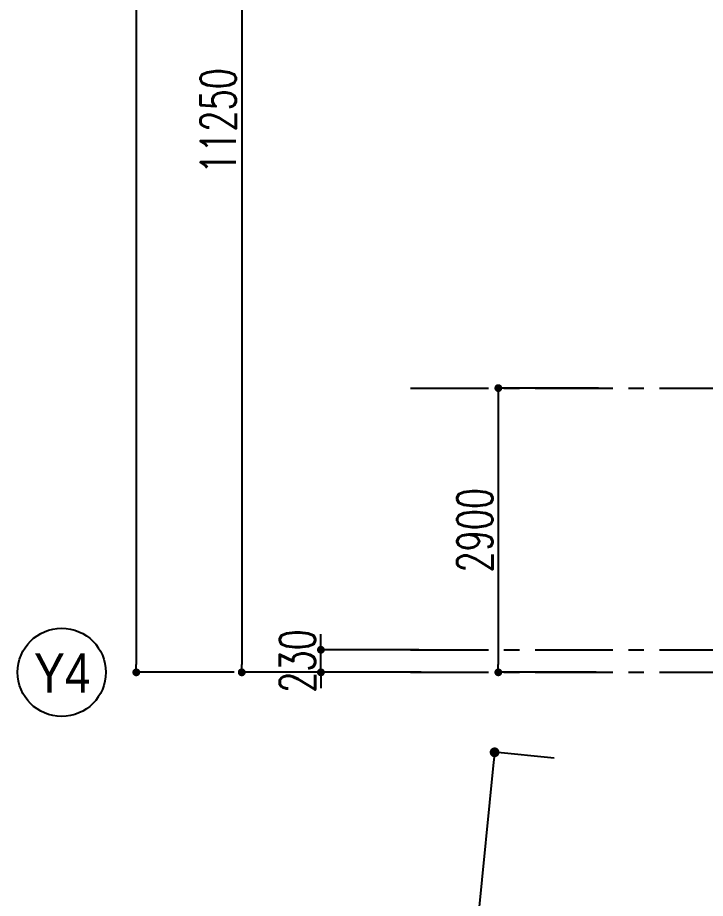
# Model space of a CAD drawing. Extents: x -119186 to 81195, y 1816 to 147180.
# Drawn here: x 12193 to 19212, y 18626 to 27613 of the extents above; entities that cross this region are included whole.
import ezdxf
from ezdxf.enums import TextEntityAlignment as Align

# ---------------------------------------------------------------- set-up
doc = ezdxf.new("R2010")
doc.units = 0
doc.header["$LTSCALE"] = 12.7
doc.header["$MEASUREMENT"] = 0
doc.header["$PDMODE"] = 1
doc.header["$PDSIZE"] = -2
doc.linetypes.add('CENTER', pattern=[2, 1.25, -0.25, 0.25, -0.25])
doc.layers.get('0').update_dxf_attribs({"linetype": 'CONTINUOUS'})
doc.layers.get('DEFPOINTS').update_dxf_attribs({"color": 1, "linetype": 'CONTINUOUS'})
for name, color, linetype in [('A_寸法', 9, 'CONTINUOUS'), ('A_通り芯', 8, 'CENTER'), ('A_通り記号', 2, 'CENTER')]:
    doc.layers.add(name, color=color, linetype=linetype)
doc.styles.add('Dim', font='simplex.shx', dxfattribs={"width": 0.7, "bigfont": 'extfont2.shx'})
doc.styles.add('スタイル1', font='MS PGothic.ttf')
doc.dimstyles.new('1-200', dxfattribs={"dimscale": 200, "dimtxt": 3, "dimasz": 1, "dimexe": 1, "dimexo": 1, "dimgap": 1, "dimtad": 1, "dimdec": 0, "dimtxsty": 'Dim', "dimblk": 'DOT', "dimcen": 2.5, "dimadec": 0, "dimazin": 0, "dimtfac": 1, "dimtdec": 0, "dimtix": 1, "dimtmove": 2, "dimatfit": 3, "dimldrblk": '引出線', "dimfxl": 1, "dimlwd": -1, "dimlwe": -1, "dimarcsym": 0})

# ---------------------------------------------------------------- blocks, each defined once
blk = doc.blocks.new('_Dot')
at = {"color": 0, "linetype": 'ByBlock', "lineweight": -2}
blk.add_line((-0.5, 0), (-1, 0), dxfattribs=at)
at = {"color": 0, "linetype": 'ByBlock', "const_width": 0.5}
blk.add_lwpolyline([(-0.25, 0, 1), (0.25, 0, 1)], format="xyb", close=True, dxfattribs=at)
blk = doc.blocks.new('*D6')
at = {"layer": 'A_寸法', "color": 0, "transparency": 16777216}
for p, q in [((15480.6, 32182.6), (14480.7, 32182.6)), ((14480.7, 32102.6), (14480.7, 21012.6)), ((15480.6, 20932.6), (14480.7, 20932.6))]:
    blk.add_line(p, q, dxfattribs=at)
at = {"layer": 'DEFPOINTS', "color": 0, "transparency": 16777216}
for p in [(15480.6, 32182.6), (14480.7, 20932.6), (15480.6, 20932.6)]:
    blk.add_point(p, dxfattribs=at)
at = {"layer": 'A_寸法', "color": 0, "transparency": 16777216, "xscale": 80, "yscale": 80, "zscale": 80}
for p, rotation in [((14480.7, 32182.6), 90), ((14480.7, 20932.6), 270)]:
    blk.add_blockref('_Dot', p, dxfattribs=dict(at, rotation=rotation))
at = {"layer": 'A_寸法', "color": 0, "transparency": 16777216, "insert": (14240.7, 26557.6), "char_height": 360, "attachment_point": 5, "rotation": 90, "style": 'Dim'}
blk.add_mtext('11250', dxfattribs=at)
blk = doc.blocks.new('引出線')
at = {"color": 0, "linetype": 'ByBlock'}
for points in [[(0, 0), (-1.96, -0.4)], [(-1, 0), (0, 0)]]:
    blk.add_lwpolyline(points, dxfattribs=at)
blk = doc.blocks.new('*D9')
at = {"layer": 'A_寸法', "color": 0, "transparency": 16777216}
for p, q in [((14404, 47932.6), (13404.1, 47932.6)), ((13404.1, 47852.6), (13404.1, 21012.6)), ((14404, 20932.6), (13404.1, 20932.6))]:
    blk.add_line(p, q, dxfattribs=at)
at = {"layer": 'DEFPOINTS', "color": 0, "transparency": 16777216}
for p in [(14404, 47932.6), (13404.1, 20932.6), (14404, 20932.6)]:
    blk.add_point(p, dxfattribs=at)
at = {"layer": 'A_寸法', "color": 0, "transparency": 16777216, "xscale": 80, "yscale": 80, "zscale": 80}
for p, rotation in [((13404.1, 47932.6), 90), ((13404.1, 20932.6), 270)]:
    blk.add_blockref('_Dot', p, dxfattribs=dict(at, rotation=rotation))
at = {"layer": 'A_寸法', "color": 0, "transparency": 16777216, "insert": (13164.1, 34432.6), "char_height": 360, "attachment_point": 5, "rotation": 90, "style": 'Dim'}
blk.add_mtext('27000', dxfattribs=at)
blk = doc.blocks.new('*D14')
at = {"layer": 'A_寸法', "color": 0, "transparency": 16777216}
for p, q in [((17670.2, 20056.2), (17060.6, 20116.6)), ((17050.7, 20017.1), (16577.9, 15240.5)), ((17177.6, 15080.6), (16568.1, 15140.9))]:
    blk.add_line(p, q, dxfattribs=at)
at = {"layer": 'DEFPOINTS', "color": 0, "transparency": 16777216}
for p in [(17670.2, 20056.2), (16568.1, 15140.9), (17177.6, 15080.6)]:
    blk.add_point(p, dxfattribs=at)
at = {"layer": 'A_寸法', "color": 0, "transparency": 16777216, "xscale": 100, "yscale": 100, "zscale": 100}
for p, rotation in [((17060.6, 20116.6), 84.34667987783736), ((16568.1, 15140.9), 264.3466798778373)]:
    blk.add_blockref('_Dot', p, dxfattribs=dict(at, rotation=rotation))
at = {"layer": 'A_寸法', "color": 0, "transparency": 16777216, "insert": (16495.9, 17660.3), "char_height": 400, "attachment_point": 5, "rotation": 84.34668, "style": 'Dim'}
blk.add_mtext('5000', dxfattribs=at)
blk = doc.blocks.new('*D47')
at = {"layer": 'A_寸法', "color": 0, "transparency": 16777216}
for p, q in [((15288.2, 21242.6), (15288.2, 21322.6)), ((16288, 21162.6), (15288.2, 21162.6)), ((15288.2, 20932.6), (15288.2, 21162.6)), ((16310.2, 20932.6), (15288.2, 20932.6)), ((15288.2, 20852.6), (15288.2, 20772.6))]:
    blk.add_line(p, q, dxfattribs=at)
at = {"layer": 'DEFPOINTS', "color": 0, "transparency": 16777216}
for p in [(15288.2, 21162.6), (16288, 21162.6), (16310.2, 20932.6)]:
    blk.add_point(p, dxfattribs=at)
at = {"layer": 'A_寸法', "color": 0, "transparency": 16777216, "xscale": 80, "yscale": 80, "zscale": 80}
for p, rotation in [((15288.2, 21162.6), 270), ((15288.2, 20932.6), 90)]:
    blk.add_blockref('_Dot', p, dxfattribs=dict(at, rotation=rotation))
at = {"layer": 'A_寸法', "color": 0, "transparency": 16777216, "insert": (15048.2, 21047.6), "char_height": 360, "attachment_point": 5, "rotation": 90, "style": 'Dim'}
blk.add_mtext('230', dxfattribs=at)
blk = doc.blocks.new('*D52')
at = {"layer": 'A_寸法', "color": 0, "transparency": 16777216}
for p, q in [((18120.7, 23832.6), (17098.7, 23832.6)), ((17098.7, 23752.6), (17098.7, 21012.6)), ((18098.6, 20932.6), (17098.7, 20932.6))]:
    blk.add_line(p, q, dxfattribs=at)
at = {"layer": 'DEFPOINTS', "color": 0, "transparency": 16777216}
for p in [(18120.7, 23832.6), (17098.7, 20932.6), (18098.6, 20932.6)]:
    blk.add_point(p, dxfattribs=at)
at = {"layer": 'A_寸法', "color": 0, "transparency": 16777216, "xscale": 80, "yscale": 80, "zscale": 80}
for p, rotation in [((17098.7, 23832.6), 90), ((17098.7, 20932.6), 270)]:
    blk.add_blockref('_Dot', p, dxfattribs=dict(at, rotation=rotation))
at = {"layer": 'A_寸法', "color": 0, "transparency": 16777216, "insert": (16858.7, 22382.6), "char_height": 360, "attachment_point": 5, "rotation": 90, "style": 'Dim'}
blk.add_mtext('2900', dxfattribs=at)

msp = doc.modelspace()

# ---------------------------------------------------------------- linework, layer by layer
at = {"layer": 'A_通り芯', "color": 8, "ltscale": 50}
for p, q in [((16203.57, 23832.64), (34018.87, 23832.64)), ((16203.57, 21162.64), (72414.47, 21162.64)), ((16203.57, 20932.64), (72414.47, 20932.64))]:
    msp.add_line(p, q, dxfattribs=at)
at = {"layer": 'A_通り記号', "color": 8, "linetype": 'Continuous'}
msp.add_circle((12643.33, 20932.64), 450, dxfattribs=at)

# ---------------------------------------------------------------- texts
at = {"layer": 'A_通り記号', "color": 8, "linetype": 'Continuous', "style": 'スタイル1', "width": 0.9}
msp.add_text('Y4', height=400, dxfattribs=at).set_placement((12649.16, 20925.67), align=Align.MIDDLE)

# ---------------------------------------------------------------- dimensions: what is measured, and where the dimension line sits
at = {"layer": 'A_寸法', "color": 8}
for base, p1, p2, angle, override, picture, middle in [((13404.1, 20932.64), (14403.97, 47932.64), (14403.97, 20932.64), 270, {"dimtxt": 1.8, "dimasz": 0.4, "dimexe": 0, "dimexo": 0, "dimgap": 0.3}, '*D9', (13164.1, 34432.64)), ((14480.73, 20932.64), (15480.6, 32182.64), (15480.6, 20932.64), 270, {"dimtxt": 1.8, "dimasz": 0.4, "dimexe": 0, "dimexo": 0, "dimgap": 0.3}, '*D6', (14240.73, 26557.64)), ((17098.69, 20932.64), (18120.71, 23832.64), (18098.55, 20932.64), 270, {"dimtxt": 1.8, "dimasz": 0.4, "dimexe": 0, "dimexo": 0, "dimgap": 0.3}, '*D52', (16858.69, 22382.64)), ((15288.17, 21162.64), (16310.2, 20932.64), (16288.04, 21162.64), 90, {"dimtxt": 1.8, "dimasz": 0.4, "dimexe": 0, "dimexo": 0, "dimgap": 0.3}, '*D47', (15048.17, 21047.64)), ((16568.05, 15140.94), (17670.18, 20056.25), (17177.63, 15080.6), 264.34668, {"dimtxt": 2, "dimasz": 0.5, "dimexe": 0, "dimexo": 0, "dimgap": 0.6}, '*D14', (16495.88, 17660.29))]:
    dim = msp.add_linear_dim(base=base, p1=p1, p2=p2, angle=angle, dimstyle='1-200', override=override, dxfattribs=at)
    dim.commit()
    dim.dimension.update_dxf_attribs({"geometry": picture, "text_midpoint": middle})

doc.saveas('drawing.dxf')
